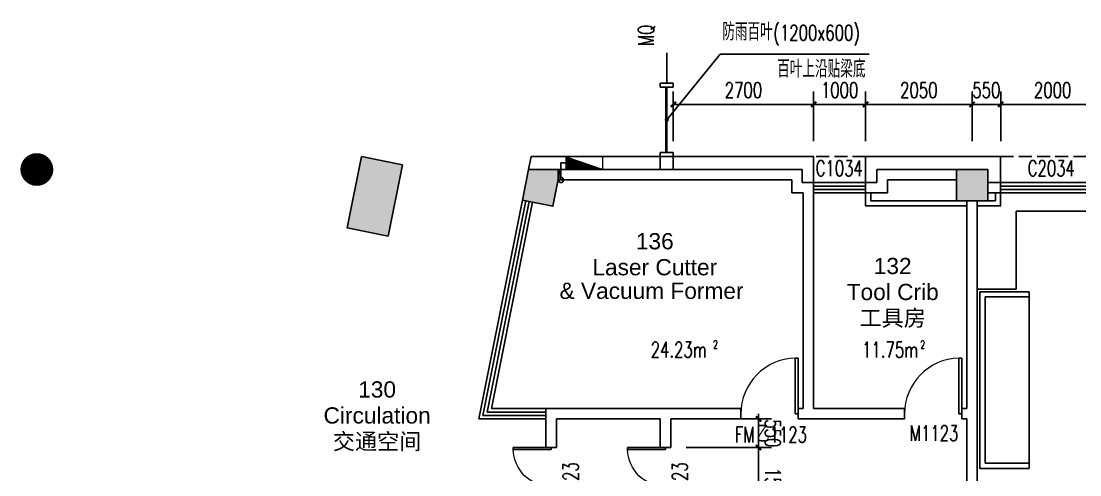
# Model space of a CAD drawing. Header units: inches. Extents: x -97096 to 280004, y -37912 to 97116.
# Drawn here: x 220121 to 240494, y 832 to 9563 of the extents above; entities that cross this region are included whole.
import ezdxf
from ezdxf.enums import TextEntityAlignment as Align

# ---------------------------------------------------------------- set-up
doc = ezdxf.new("R2010")
doc.units = ezdxf.units.IN
doc.header["$LTSCALE"] = 1000
doc.header["$MEASUREMENT"] = 0
doc.linetypes.add('DASH', pattern=[0.35, 0.25, -0.1])
for name, color, linetype in [('3T_BAR', 7, 'Continuous'), ('A-DETL-NOTE', 1, 'Continuous'), ('an-furniture', 253, 'Continuous'), ('COLUMN', 2, 'Continuous'), ('CURTWALL', 4, 'Continuous'), ('DIM_LEAD', 3, 'Continuous'), ('DOOR_FIRE', 4, 'Continuous'), ('DOOR_FIRE_TEXT', 7, 'Continuous'), ('PUB_DIM', 3, 'Continuous'), ('PUB_HATCH', 253, 'Continuous'), ('PUB_TEXT', 7, 'Continuous'), ('S-XP', 1, 'Continuous'), ('S-XP-LG', 32, 'Continuous'), ('SEE', 5, 'Continuous'), ('SPACE', 7, 'Continuous'), ('SURFACE', 6, 'Continuous'), ('SURFACE-INT', 62, 'Continuous'), ('WALL', 2, 'Continuous'), ('WINDOW', 4, 'Continuous'), ('WINDOW_TEXT', 7, 'Continuous')]:
    doc.layers.add(name, color=color, linetype=linetype)
doc.layers.add('S-XIAO', color=30, linetype='Continuous', lineweight=5)
doc.styles.add('510p-01$0$Arial_2', font='arial.ttf', dxfattribs={"height": 6.392964})
doc.styles.add('_TCH_DIM', font='SIMPLEX', dxfattribs={"bigfont": 'GBCBIG'})
doc.styles.add('_TCH_DIM_T3', font='SIMPLEX', dxfattribs={"width": 0.705882, "bigfont": 'GBCBIG'})
doc.styles.add('_TCH_SPACE', font='SIMPLEX', dxfattribs={"bigfont": 'GBCBIG'})
doc.styles.add('_TCH_WINDOW', font='SIMPLEX', dxfattribs={"bigfont": 'GBCBIG'})
doc.dimstyles.new('_TCH_ARCH&&100', dxfattribs={"dimtxt": 297.5, "dimasz": 100, "dimexe": 250, "dimexo": 300, "dimgap": 126.25, "dimtad": 1, "dimdec": 0, "dimzin": 0, "dimdsep": 46, "dimtxsty": '_TCH_DIM_T3', "dimblk": 'ARCHTICK', "dimcen": 0.09, "dimclrt": 7, "dimazin": 2, "dimtfac": 1, "dimtdec": 0, "dimtix": 1, "dimtmove": 2, "dimatfit": 3, "dimfxl": 1, "dimtolj": 1, "dimtzin": 0, "dimarcsym": 0})

# ---------------------------------------------------------------- blocks, each defined once
blk = doc.blocks.new('xiao1')
at = {"layer": 'S-XIAO', "linetype": 'Continuous'}
h = blk.add_hatch(dxfattribs=at)
h.set_pattern_fill('ANSI31', color=256, scale=10, angle=50.7991, style=0)
h.set_pattern_definition([(303.65423114, (388979.3095, -60193.9407), (1.0404963449, 0.692724589), [])])
h.paths.add_polyline_path([(-347652, 932668), (-346952, 932668), (-346952, 932908)])
blk.add_lwpolyline([(-347652, 932668), (-346952, 932668), (-346952, 932908), (-347652, 932908)], close=True, dxfattribs=at)
at = {"layer": 'S-XP'}
for p, q in [((-346952, 932788), (-346852, 932788)), ((-346852, 932788), (-346852, 932458))]:
    blk.add_line(p, q, dxfattribs=at)
at = {"layer": 'S-XP', "linetype": 'Continuous', "ltscale": 2}
blk.add_line((-346852, 932458), (-346852, 932788), dxfattribs=at)
at = {"layer": 'S-XP-LG'}
blk.add_circle((-346852, 932458), 50, dxfattribs=at)
blk = doc.blocks.new('510p-01$0$material tag')
blk = doc.blocks.new('_ArchTick')
at = {"color": 0, "linetype": 'ByBlock', "const_width": 0.4}
blk.add_lwpolyline([(-0.5, -0.5), (0.5, 0.5)], dxfattribs=at)
blk = doc.blocks.new('*D764')
at = {"layer": 'Defpoints', "color": 0, "transparency": 16777216}
for p in [(232621, 1357), (234311, 1357), (232621, -143)]:
    blk.add_point(p, dxfattribs=at)
at = {"layer": 'PUB_DIM', "color": 0, "lineweight": -2, "transparency": 16777216}
for p, q in [((232921, 1357), (234561, 1357)), ((234311, -143), (234311, 1357)), ((232921, -143), (234561, -143))]:
    blk.add_line(p, q, dxfattribs=at)
at = {"layer": 'PUB_DIM', "color": 0, "lineweight": -2, "transparency": 16777216, "xscale": 100, "yscale": 100, "zscale": 100}
for p, rotation in [((234311, 1357), 90.00008826653465), ((234311, -143), 270.0000882665346)]:
    blk.add_blockref('_ArchTick', p, dxfattribs=dict(at, rotation=rotation))
at = {"layer": 'PUB_DIM', "color": 7, "transparency": 16777216, "insert": (234586, 607), "char_height": 297.5, "attachment_point": 5, "rotation": 270.0001, "style": '_TCH_DIM_T3'}
blk.add_mtext('\\A1;1500', dxfattribs=at)
blk = doc.blocks.new('*D765')
at = {"layer": 'Defpoints', "color": 0, "transparency": 16777216}
for p in [(232621, 1907), (234311, 1907), (232621, 1357)]:
    blk.add_point(p, dxfattribs=at)
at = {"layer": 'PUB_DIM', "color": 0, "lineweight": -2, "transparency": 16777216}
for p, q in [((232921, 1907), (234561, 1907)), ((234311, 1907), (234311, 2007)), ((234311, 1357), (234311, 1907)), ((232921, 1357), (234561, 1357)), ((234311, 1357), (234311, 1257))]:
    blk.add_line(p, q, dxfattribs=at)
at = {"layer": 'PUB_DIM', "color": 0, "lineweight": -2, "transparency": 16777216, "xscale": 100, "yscale": 100, "zscale": 100}
for p, rotation in [((234311, 1907), 270.0000882665344), ((234311, 1357), 90.00008826653433)]:
    blk.add_blockref('_ArchTick', p, dxfattribs=dict(at, rotation=rotation))
at = {"layer": 'PUB_DIM', "color": 7, "transparency": 16777216, "insert": (234586, 1632), "char_height": 297.5, "attachment_point": 5, "rotation": 270.0001, "style": '_TCH_DIM_T3'}
blk.add_mtext('\\A1;550', dxfattribs=at)
blk = doc.blocks.new('*D780')
at = {"layer": 'Defpoints', "color": 0, "transparency": 16777216}
for p in [(240971, 7962), (238971, 6957), (240971, 6957)]:
    blk.add_point(p, dxfattribs=at)
at = {"layer": 'PUB_DIM', "color": 0, "lineweight": -2, "transparency": 16777216}
for p, q in [((238971, 7257), (238971, 8212)), ((240971, 7257), (240971, 8212)), ((238971, 7962), (240971, 7962))]:
    blk.add_line(p, q, dxfattribs=at)
at = {"layer": 'PUB_DIM', "color": 0, "lineweight": -2, "transparency": 16777216, "xscale": 100, "yscale": 100, "zscale": 100, "rotation": 180}
blk.add_blockref('_ArchTick', (238971, 7962), dxfattribs=at)
at = {"layer": 'PUB_DIM', "color": 0, "lineweight": -2, "transparency": 16777216, "xscale": 100, "yscale": 100, "zscale": 100}
blk.add_blockref('_ArchTick', (240971, 7962), dxfattribs=at)
at = {"layer": 'PUB_DIM', "color": 7, "transparency": 16777216, "insert": (239971, 8237), "char_height": 297.5, "attachment_point": 5, "style": '_TCH_DIM_T3'}
blk.add_mtext('\\A1;2000', dxfattribs=at)
blk = doc.blocks.new('*D781')
at = {"layer": 'Defpoints', "color": 0, "transparency": 16777216}
for p in [(238971, 7962), (238421, 6957), (238971, 6957)]:
    blk.add_point(p, dxfattribs=at)
at = {"layer": 'PUB_DIM', "color": 0, "lineweight": -2, "transparency": 16777216}
for p, q in [((238421, 7257), (238421, 8212)), ((238971, 7257), (238971, 8212)), ((238421, 7962), (238321, 7962)), ((238421, 7962), (238971, 7962)), ((238971, 7962), (239071, 7962))]:
    blk.add_line(p, q, dxfattribs=at)
at = {"layer": 'PUB_DIM', "color": 0, "lineweight": -2, "transparency": 16777216, "xscale": 100, "yscale": 100, "zscale": 100}
blk.add_blockref('_ArchTick', (238421, 7962), dxfattribs=at)
at = {"layer": 'PUB_DIM', "color": 0, "lineweight": -2, "transparency": 16777216, "xscale": 100, "yscale": 100, "zscale": 100, "rotation": 180}
blk.add_blockref('_ArchTick', (238971, 7962), dxfattribs=at)
at = {"layer": 'PUB_DIM', "color": 7, "transparency": 16777216, "insert": (238696, 8237), "char_height": 297.5, "attachment_point": 5, "style": '_TCH_DIM_T3'}
blk.add_mtext('\\A1;550', dxfattribs=at)
blk = doc.blocks.new('*D782')
at = {"layer": 'Defpoints', "color": 0, "transparency": 16777216}
for p in [(238421, 7962), (236371, 6957), (238421, 6957)]:
    blk.add_point(p, dxfattribs=at)
at = {"layer": 'PUB_DIM', "color": 0, "lineweight": -2, "transparency": 16777216}
for p, q in [((236371, 7257), (236371, 8212)), ((238421, 7257), (238421, 8212)), ((236371, 7962), (238421, 7962))]:
    blk.add_line(p, q, dxfattribs=at)
at = {"layer": 'PUB_DIM', "color": 0, "lineweight": -2, "transparency": 16777216, "xscale": 100, "yscale": 100, "zscale": 100, "rotation": 180}
blk.add_blockref('_ArchTick', (236371, 7962), dxfattribs=at)
at = {"layer": 'PUB_DIM', "color": 0, "lineweight": -2, "transparency": 16777216, "xscale": 100, "yscale": 100, "zscale": 100}
blk.add_blockref('_ArchTick', (238421, 7962), dxfattribs=at)
at = {"layer": 'PUB_DIM', "color": 7, "transparency": 16777216, "insert": (237396, 8237), "char_height": 297.5, "attachment_point": 5, "style": '_TCH_DIM_T3'}
blk.add_mtext('\\A1;2050', dxfattribs=at)
blk = doc.blocks.new('*D783')
at = {"layer": 'Defpoints', "color": 0, "transparency": 16777216}
for p in [(236371, 7962), (235371, 6957), (236371, 6957)]:
    blk.add_point(p, dxfattribs=at)
at = {"layer": 'PUB_DIM', "color": 0, "lineweight": -2, "transparency": 16777216}
for p, q in [((235371, 7257), (235371, 8212)), ((236371, 7257), (236371, 8212)), ((235371, 7962), (236371, 7962))]:
    blk.add_line(p, q, dxfattribs=at)
at = {"layer": 'PUB_DIM', "color": 0, "lineweight": -2, "transparency": 16777216, "xscale": 100, "yscale": 100, "zscale": 100, "rotation": 180}
blk.add_blockref('_ArchTick', (235371, 7962), dxfattribs=at)
at = {"layer": 'PUB_DIM', "color": 0, "lineweight": -2, "transparency": 16777216, "xscale": 100, "yscale": 100, "zscale": 100}
blk.add_blockref('_ArchTick', (236371, 7962), dxfattribs=at)
at = {"layer": 'PUB_DIM', "color": 7, "transparency": 16777216, "insert": (235871, 8237), "char_height": 297.5, "attachment_point": 5, "style": '_TCH_DIM_T3'}
blk.add_mtext('\\A1;1000', dxfattribs=at)
blk = doc.blocks.new('*D784')
at = {"layer": 'Defpoints', "color": 0, "transparency": 16777216}
for p in [(235371, 7962), (232671, 6957), (235371, 6957)]:
    blk.add_point(p, dxfattribs=at)
at = {"layer": 'PUB_DIM', "color": 0, "lineweight": -2, "transparency": 16777216}
for p, q in [((232671, 7257), (232671, 8212)), ((235371, 7257), (235371, 8212)), ((232671, 7962), (235371, 7962))]:
    blk.add_line(p, q, dxfattribs=at)
at = {"layer": 'PUB_DIM', "color": 0, "lineweight": -2, "transparency": 16777216, "xscale": 100, "yscale": 100, "zscale": 100, "rotation": 180}
blk.add_blockref('_ArchTick', (232671, 7962), dxfattribs=at)
at = {"layer": 'PUB_DIM', "color": 0, "lineweight": -2, "transparency": 16777216, "xscale": 100, "yscale": 100, "zscale": 100}
blk.add_blockref('_ArchTick', (235371, 7962), dxfattribs=at)
at = {"layer": 'PUB_DIM', "color": 7, "transparency": 16777216, "insert": (234021, 8237), "char_height": 297.5, "attachment_point": 5, "style": '_TCH_DIM_T3'}
blk.add_mtext('\\A1;2700', dxfattribs=at)
blk = doc.blocks.new('_FZH')
blk.add_lwpolyline([(-0.5, -0.5), (0.5, -0.5), (0.5, 0.5), (-0.5, 0.5)], close=True)
at = {"layer": 'PUB_HATCH'}
blk.add_solid([(-0.5, -0.5), (0.5, -0.5), (-0.5, 0.5), (0.5, 0.5)], dxfattribs=at)
blk = doc.blocks.new('_YZH')
blk.add_circle((0, 0), 0.5)
at = {"layer": 'PUB_HATCH', "const_width": 0.5}
blk.add_lwpolyline([(-0.25, 0, 1), (0.25, 0, 1)], format="xyb", close=True, dxfattribs=at)
blk = doc.blocks.new('$TCHSYS$WIN2D')
for p, q in [((-0.5, 0.5), (0.5, 0.5)), ((-0.5, 0.5), (-0.5, -0.5)), ((0.5, 0.5), (0.5, -0.5)), ((0.5, 0.167), (-0.5, 0.167)), ((0.5, -0.167), (-0.5, -0.167)), ((-0.5, -0.5), (0.5, -0.5))]:
    blk.add_line(p, q)
blk = doc.blocks.new('$DorLib2D$00000002')
for p, q in [((-0.5, 0), (-0.5, 0.4875)), ((-0.475, 0.4875), (-0.5, 0.4875)), ((-0.475, 0), (-0.475, 0.4875)), ((0.475, 0), (0.475, 0.4875)), ((0.475, 0.4875), (0.5, 0.4875)), ((0.5, 0), (0.5, 0.4875)), ((-0.5, 0), (-0.475, 0)), ((0.5, 0), (0.475, 0))]:
    blk.add_line(p, q)
at = {"lineweight": 13}
for centre, start, end in [((-0.4875, 0), 0, 88.53072), ((0.4875, 0), 91.46928, 180)]:
    blk.add_arc(centre, 0.4875, start, end, dxfattribs=at)
blk = doc.blocks.new('$DorLib2D$00000001')
for p, q in [((0.45, 0.975), (0.5, 0.975)), ((0.45, 0), (0.45, 0.975)), ((0.5, 0), (0.5, 0.975)), ((0.5, 0), (0.45, 0))]:
    blk.add_line(p, q)
at = {"lineweight": 13}
blk.add_arc((0.475, 0), 0.975, 91.4693, 180, dxfattribs=at)

msp = doc.modelspace()

# ---------------------------------------------------------------- hatches: boundary and pattern name
at = {"layer": 'PUB_HATCH'}
msp.add_hatch(color=256, dxfattribs=at).paths.add_polyline_path([(229883.6, 6707.1), (229765.9, 6118.8), (230354.2, 6001.1), (230495.4, 6707.1)])

# ---------------------------------------------------------------- linework, layer by layer
at = {"layer": '3T_BAR'}
for p, q in [((232420.7, 8372.1), (232420.7, 8292.1)), ((232670.7, 8372.1), (232420.7, 8372.1)), ((232670.7, 8292.1), (232670.7, 8372.1)), ((232420.7, 8292.1), (232670.7, 8292.1)), ((232420.7, 7037.1), (232420.7, 6957.1)), ((232670.7, 7037.1), (232420.7, 7037.1)), ((232420.7, 6957.1), (232670.7, 6957.1)), ((232670.7, 6957.1), (232670.7, 7037.1))]:
    msp.add_line(p, q, dxfattribs=at)
msp.add_lwpolyline([(232670.7, 6707.1), (232420.7, 6707.1), (232420.7, 6957.1), (232670.7, 6957.1)], close=True, dxfattribs=at)
at = {"layer": 'an-furniture'}
for p, q in [((244420.7, 5907.1), (239270.7, 5907.1)), ((239270.7, 4407.1), (239270.7, 5907.1)), ((239270.7, 4407.1), (238520.7, 4407.1)), ((239520.7, 4357.1), (238570.7, 4357.1)), ((238570.7, 957.1), (238570.7, 4357.1)), ((239520.7, 4357.1), (239520.7, 957.1)), ((239520.7, 4257.1), (238670.7, 4257.1)), ((238670.7, 1057.1), (238670.7, 4257.1)), ((238670.7, 1057.1), (239520.7, 1057.1)), ((238570.7, 957.1), (239520.7, 957.1))]:
    msp.add_line(p, q, dxfattribs=at)
at = {"layer": 'COLUMN'}
msp.add_lwpolyline([(229883.6, 6707.1), (229765.9, 6118.8), (230354.2, 6001.1), (230495.4, 6707.1)], close=True, dxfattribs=at)
at = {"layer": 'CURTWALL'}
for p, q in [((232545.7, 8957.1), (232545.7, 8372.1)), ((232525.7, 8292.1), (232525.7, 7037.1)), ((232545.7, 8292.1), (232545.7, 7037.1)), ((228925.1, 1907.1), (229767.4, 6118.5)), ((229767.4, 6118.5), (229963.5, 6079.2)), ((229006.4, 1973.8), (229832.7, 6105.4)), ((229087.7, 2040.4), (229898.1, 6092.3)), ((229169, 2107.1), (229963.5, 6079.2)), ((230220.7, 2040.4), (229087.7, 2040.4)), ((230220.7, 2107.1), (229169, 2107.1)), ((230220.7, 1907.1), (228925.1, 1907.1)), ((230220.7, 1973.8), (229006.4, 1973.8))]:
    msp.add_line(p, q, dxfattribs=at)
at = {"layer": 'DIM_LEAD'}
for p, q in [((232545.7, 7665.4), (233570.5, 8930.8)), ((233570.5, 8930.8), (236441.4, 8930.8))]:
    msp.add_line(p, q, dxfattribs=at)
at = {"layer": 'DIM_LEAD', "const_width": 40}
msp.add_lwpolyline([(232533.1, 7649.9, 1), (232558.3, 7681, 1)], format="xyb", close=True, dxfattribs=at)
at = {"layer": 'SEE', "linetype": 'DASH'}
for p, q in [((236370.7, 6957.1), (235370.7, 6957.1)), ((238970.7, 6957.1), (240970.7, 6957.1))]:
    msp.add_line(p, q, dxfattribs=at)
at = {"layer": 'SURFACE'}
for points in [[(235370.7, 6457.1), (235370.7, 6957.1), (232562.3, 6957.1)], [(238970.7, 6457.1), (238970.7, 6957.1), (236370.7, 6957.1), (236370.7, 6457.1)]]:
    msp.add_lwpolyline(points, dxfattribs=at)
at = {"layer": 'SURFACE-INT'}
for points in [[(229885.1, 6707.1), (229935.1, 6957.1), (232420.7, 6957.1)], [(236370.7, 6257.1), (236370.7, 6007.1), (238320.7, 6007.1)], [(236470.7, 6257.1), (236470.7, 6107.1), (238320.7, 6107.1)], [(238870.7, 6257.1), (238870.7, 6107.1), (238520.7, 6107.1)], [(238970.7, 6257.1), (238970.7, 6007.1), (238520.7, 6007.1)]]:
    msp.add_lwpolyline(points, dxfattribs=at)
at = {"layer": 'WALL'}
for p, q in [((230455.4, 6707.1), (235150.8, 6707.1)), ((230455.4, 6707.1), (230455.4, 6507.1)), ((235150.8, 6707.1), (235150.8, 6457.1)), ((236590.7, 6707.1), (236590.7, 6457.1)), ((236590.7, 6707.1), (238120.7, 6707.1)), ((230455.4, 6507.1), (234950.8, 6507.1)), ((234950.8, 6507.1), (234950.8, 6257.1)), ((235150.8, 6457.1), (235270.7, 6457.1)), ((235370.7, 6457.1), (235270.7, 6457.1)), ((235370.7, 6257.1), (235370.7, 6457.1)), ((236590.7, 6457.1), (236370.7, 6457.1)), ((236370.7, 6457.1), (236370.7, 6257.1)), ((236790.7, 6507.1), (236790.7, 6257.1)), ((236790.7, 6507.1), (238120.7, 6507.1)), ((238970.7, 6457.1), (238720.7, 6457.1)), ((238970.7, 6257.1), (238970.7, 6457.1)), ((234950.8, 6257.1), (235170.7, 6257.1)), ((235170.7, 6257.1), (235170.7, 2107.1)), ((235370.7, 6257.1), (235370.7, 2107.1)), ((236370.7, 6257.1), (236790.7, 6257.1)), ((238720.7, 6257.1), (238970.7, 6257.1)), ((238320.7, 6107.1), (238320.7, 2107.1)), ((238520.7, 6107.1), (238520.7, 1907.1)), ((230220.7, 2107.1), (230220.7, 1907.1)), ((230420.7, 2107.1), (230220.7, 2107.1)), ((230420.7, 2107.1), (230420.7, 2107.1)), ((232520.7, 2107.1), (230420.7, 2107.1)), ((233970.7, 2107.1), (232520.7, 2107.1)), ((233970.7, 1907.1), (233970.7, 2107.1)), ((235170.7, 2107.1), (235070.7, 2107.1)), ((235070.7, 2107.1), (235070.7, 1907.1)), ((237120.7, 2107.1), (235370.7, 2107.1)), ((237120.7, 1907.1), (237120.7, 2107.1)), ((238320.7, 2107.1), (238220.7, 2107.1)), ((238220.7, 2107.1), (238220.7, 1907.1)), ((230220.7, 1907.1), (230220.7, 1357.1)), ((232420.7, 1907.1), (230420.7, 1907.1)), ((230420.7, 1357.1), (230420.7, 1907.1)), ((232420.7, 1907.1), (232420.7, 1357.1)), ((232620.7, 1357.1), (232620.7, 1907.1)), ((232620.7, 1907.1), (233970.7, 1907.1)), ((235070.7, 1907.1), (235270.7, 1907.1)), ((235270.7, 1907.1), (237120.7, 1907.1)), ((238220.7, 1907.1), (238320.7, 1907.1)), ((238320.7, 1907.1), (238320.7, -2160.9)), ((238520.7, 1907.1), (238520.7, -2160.9)), ((230220.7, 1357.1), (230420.7, 1357.1)), ((232420.7, 1357.1), (232620.7, 1357.1))]:
    msp.add_line(p, q, dxfattribs=at)

# ---------------------------------------------------------------- block references
at = {"xscale": -1}
msp.add_blockref('xiao1', (-116345.1, -925951.2), dxfattribs=at)
at = {"layer": 'A-DETL-NOTE'}
ref = msp.add_blockref('510p-01$0$material tag', (51934.8, -70503.7), dxfattribs=dict(at, xscale=3.125, yscale=3.125, zscale=3.125))
ref.add_attrib('ROOM_TAG', '136', dxfattribs={"layer": '0', "height": 312.5, "style": '510p-01$0$Arial_2'}).set_placement((232314.5, 5328.5), align=Align.MIDDLE_CENTER)
ref.add_attrib('NAME_ENG', 'Laser Cutter', dxfattribs={"layer": '0', "height": 312.5, "style": '510p-01$0$Arial_2'}).set_placement((232314.5, 4828.5), align=Align.MIDDLE_CENTER)
ref = msp.add_blockref('510p-01$0$material tag', (56513.3, -70980.8), dxfattribs=dict(at, xscale=3.125, yscale=3.125, zscale=3.125))
ref.add_attrib('ROOM_TAG', '132', dxfattribs={"layer": '0', "height": 312.5, "style": '510p-01$0$Arial_2'}).set_placement((236892.9, 4851.4), align=Align.MIDDLE_CENTER)
ref.add_attrib('NAME_ENG', 'Tool Crib', dxfattribs={"layer": '0', "height": 312.5, "style": '510p-01$0$Arial_2'}).set_placement((236892.9, 4351.4), align=Align.MIDDLE_CENTER)
ref.add_attrib('NAME_CN', '工具房', dxfattribs={"layer": '0', "height": 312.5, "style": '510p-01$0$Arial_2'}).set_placement((236892.9, 3851.4), align=Align.MIDDLE_CENTER)
ref = msp.add_blockref('510p-01$0$material tag', (51872, -70958.5), dxfattribs=dict(at, xscale=3.125, yscale=3.125, zscale=3.125))
ref.add_attrib('NAME_ENG', '& Vacuum Former', dxfattribs={"layer": '0', "height": 312.5, "style": '510p-01$0$Arial_2'}).set_placement((232251.7, 4373.7), align=Align.MIDDLE_CENTER)
ref = msp.add_blockref('510p-01$0$material tag', (46590.9, -73356.8), dxfattribs=dict(at, xscale=3.125, yscale=3.125, zscale=3.125))
ref.add_attrib('ROOM_TAG', '130', dxfattribs={"layer": '0', "height": 312.5, "style": '510p-01$0$Arial_2'}).set_placement((226970.5, 2475.4), align=Align.MIDDLE_CENTER)
ref.add_attrib('NAME_ENG', 'Circulation', dxfattribs={"layer": '0', "height": 312.5, "style": '510p-01$0$Arial_2'}).set_placement((226970.5, 1975.4), align=Align.MIDDLE_CENTER)
ref.add_attrib('NAME_CN', '交通空间', dxfattribs={"layer": '0', "height": 312.5, "style": '510p-01$0$Arial_2'}).set_placement((226970.5, 1475.4), align=Align.MIDDLE_CENTER)
at = {"layer": 'COLUMN', "xscale": 600, "yscale": 600, "zscale": 600}
for name, p in [('_YZH', (220420.7, 6707.1)), ('_FZH', (238420.7, 6407.1))]:
    msp.add_blockref(name, p, dxfattribs=at)
at = {"layer": 'COLUMN', "xscale": 799.9999999999968, "yscale": 1399.999999999998, "zscale": 1399.999999999998, "rotation": 168.6900675259799}
msp.add_blockref('_FZH', (226926.7, 6192.2), dxfattribs=at)
at = {"layer": 'DOOR_FIRE', "xscale": -1100, "yscale": -1100, "zscale": 200, "rotation": 180}
msp.add_blockref('$DorLib2D$00000001', (234520.7, 2007.1), dxfattribs=at)
at = {"layer": 'WINDOW'}
ref = msp.add_blockref('$TCHSYS$WIN2D', (235870.7, 6357.1), dxfattribs=dict(at, xscale=-1000, yscale=-200, zscale=-1000, rotation=359.9999999999999))
ref.add_attrib('A', 'C1034', (235410.7, 6583.4), dxfattribs={"layer": 'WINDOW_TEXT', "height": 297.5, "style": '_TCH_WINDOW', "width": 0.705882})
ref = msp.add_blockref('$TCHSYS$WIN2D', (239970.7, 6357.1), dxfattribs=dict(at, xscale=-2000, yscale=-200, zscale=-2000))
ref.add_attrib('A', 'C2034', (239490.7, 6583.4), dxfattribs={"layer": 'WINDOW_TEXT', "height": 297.5, "style": '_TCH_WINDOW', "width": 0.705882})
ref = msp.add_blockref('$DorLib2D$00000001', (237670.7, 2007.1), dxfattribs=dict(at, xscale=-1100, yscale=-1100, zscale=-1100, rotation=180))
ref.add_attrib('A', 'M1123', (237220.7, 1483.4), dxfattribs={"layer": 'WINDOW_TEXT', "height": 297.5, "style": '_TCH_WINDOW', "width": 0.705882})
ref = msp.add_blockref('$DorLib2D$00000002', (230320.7, 607.1), dxfattribs=dict(at, xscale=1500, yscale=-1500, zscale=1500, rotation=270))
ref.add_attrib('A', 'M1523', (230844.5, 137.1), dxfattribs={"layer": 'WINDOW_TEXT', "height": 297.5, "rotation": 90, "style": '_TCH_WINDOW', "width": 0.705882})
ref = msp.add_blockref('$DorLib2D$00000002', (232520.7, 607.1), dxfattribs=dict(at, xscale=1500, yscale=-1500, zscale=1500, rotation=270))
ref.add_attrib('A', 'M1523', (232944.5, 137.1), dxfattribs={"layer": 'WINDOW_TEXT', "height": 297.5, "rotation": 90, "style": '_TCH_WINDOW', "width": 0.705882})

# ---------------------------------------------------------------- texts
at = {"layer": 'DOOR_FIRE_TEXT', "style": '_TCH_WINDOW', "width": 0.705882}
for s, p in [('FM', (233857.9, 1457.1)), ('1123', (234523.6, 1457.1))]:
    msp.add_text(s, height=297.5, dxfattribs=at).set_placement(p)
at = {"layer": 'DOOR_FIRE_TEXT', "style": '_TCH_WINDOW'}
msp.add_text('乙', height=337.6, dxfattribs=at).set_placement((234277.9, 1457.1))
at = {"layer": 'PUB_TEXT', "style": '_TCH_DIM'}
for s, p in [('防雨百叶', (233613.5, 9191.6)), ('百叶上沿贴梁底', (234668.4, 8475.8))]:
    msp.add_text(s, height=337.59, dxfattribs=at).set_placement(p)
at = {"layer": 'PUB_TEXT', "style": '_TCH_DIM', "width": 0.705882}
msp.add_text('(1200x600)', height=297.5, dxfattribs=at).set_placement((234596.4, 9191.6))
at = {"layer": 'SPACE', "style": '_TCH_SPACE', "width": 0.705882}
for s, height, p in [('24.23m', 297.5, (232236, 3091.4)), ('2', 148.8, (233436, 3266.4)), ('11.75m', 297.5, (236304.7, 3091.4)), ('2', 148.8, (237424.7, 3266.4))]:
    msp.add_text(s, height=height, dxfattribs=at).set_placement(p)
at = {"layer": 'WINDOW_TEXT', "style": '_TCH_WINDOW', "width": 0.705882}
msp.add_text('MQ', height=297.5, rotation=90, dxfattribs=at).set_placement((232294.5, 9082.1))

# ---------------------------------------------------------------- dimensions: what is measured, and where the dimension line sits
at = {"layer": 'PUB_DIM'}
for p1, p2, distance, picture, middle in [((232670.7, 6957.1), (235370.7, 6957.1), 1005, '*D784', (234020.7, 8237.1)), ((235370.7, 6957.1), (236370.7, 6957.1), 1005, '*D783', (235870.7, 8237.1)), ((236370.7, 6957.1), (238420.7, 6957.1), 1005, '*D782', (237395.7, 8237.1)), ((238420.7, 6957.1), (238970.7, 6957.1), 1005, '*D781', (238695.7, 8237.1)), ((238970.7, 6957.1), (240970.7, 6957.1), 1005, '*D780', (239970.7, 8237.1)), ((232620.7, 1357.1), (232620.7, 1907.1), -1690.3, '*D765', (234586.1, 1632.1)), ((232620.7, -142.9), (232620.7, 1357.1), -1690.3, '*D764', (234586.1, 607.1))]:
    dim = msp.add_aligned_dim(p1=p1, p2=p2, distance=distance, dimstyle='_TCH_ARCH&&100', dxfattribs=at)
    dim.commit()
    dim.dimension.update_dxf_attribs({"geometry": picture, "text_midpoint": middle})

doc.saveas('drawing.dxf')
